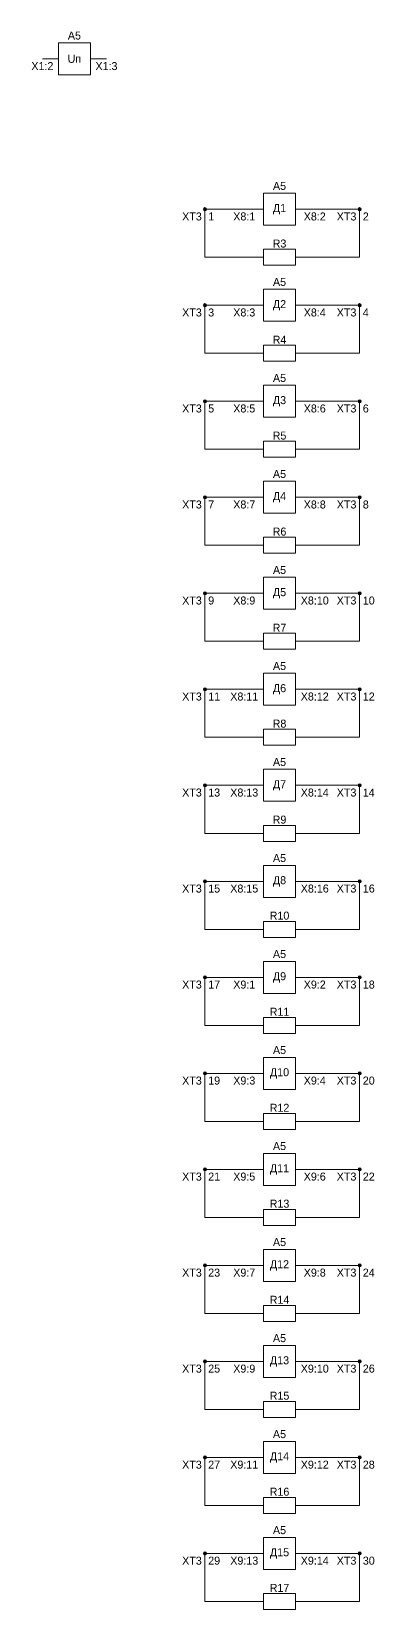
# Model space of a CAD drawing. Header units: millimetres. Extents: x -7 to 1066, y -16 to 1110.
# Drawn here: x 942.6 to 1049.6, y 32.5 to 525.5 of the extents above; entities that cross this region are included whole.
import ezdxf

# ---------------------------------------------------------------- set-up
doc = ezdxf.new("R2010")
doc.units = ezdxf.units.MM

# ---------------------------------------------------------------- blocks, each defined once
blk = doc.blocks.new('A5#X8@1')
at = {"lineweight": 0}
for points in [[(5, 5)], [(5, 5), (15, 5)], [(5, 5), (15, 5), (15, -5)], [(5, 5), (15, 5), (15, -5), (5, -5)], [(5, 5), (15, 5), (15, -5), (5, -5), (5, 5)], [(5, 5), (15, 5), (15, -5), (5, -5), (5, 5)], [(0, 0)], [(0, 0), (5, 0)], [(0, 0), (5, 0)], [(15, 0)], [(15, 0), (20, 0)]]:
    blk.add_lwpolyline(points, dxfattribs=at)
at = {"char_height": 2.5}
for s, insert, attachment_point in [('A5', (10, 6), 8), ('Д1', (10, 0), 5), ('X8:1', (-1, -1), 2), ('X8:2', (21, -1), 2)]:
    blk.add_mtext(s, dxfattribs=dict(at, insert=insert, attachment_point=attachment_point))
blk = doc.blocks.new('A5#X9@1')
at = {"lineweight": 0}
for points in [[(5, 5)], [(5, 5), (15, 5)], [(5, 5), (15, 5), (15, -5)], [(5, 5), (15, 5), (15, -5), (5, -5)], [(5, 5), (15, 5), (15, -5), (5, -5), (5, 5)], [(5, 5), (15, 5), (15, -5), (5, -5), (5, 5)], [(0, 0)], [(0, 0), (5, 0)], [(0, 0), (5, 0)], [(15, 0)], [(15, 0), (20, 0)]]:
    blk.add_lwpolyline(points, dxfattribs=at)
at = {"char_height": 2.5}
for s, insert, attachment_point in [('A5', (10, 6), 8), ('Д9', (10, 0), 5), ('X9:1', (-1, -1), 2), ('X9:2', (21, -1), 2)]:
    blk.add_mtext(s, dxfattribs=dict(at, insert=insert, attachment_point=attachment_point))
blk = doc.blocks.new('A5#X8@3')
at = {"lineweight": 0}
for points in [[(5, 5)], [(5, 5), (15, 5)], [(5, 5), (15, 5), (15, -5)], [(5, 5), (15, 5), (15, -5), (5, -5)], [(5, 5), (15, 5), (15, -5), (5, -5), (5, 5)], [(5, 5), (15, 5), (15, -5), (5, -5), (5, 5)], [(0, 0)], [(0, 0), (5, 0)], [(0, 0), (5, 0)], [(15, 0)], [(15, 0), (20, 0)]]:
    blk.add_lwpolyline(points, dxfattribs=at)
at = {"char_height": 2.5}
for s, insert, attachment_point in [('A5', (10, 6), 8), ('Д2', (10, 0), 5), ('X8:3', (-1, -1), 2), ('X8:4', (21, -1), 2)]:
    blk.add_mtext(s, dxfattribs=dict(at, insert=insert, attachment_point=attachment_point))
blk = doc.blocks.new('A5#X9@3')
at = {"lineweight": 0}
for points in [[(5, 5)], [(5, 5), (15, 5)], [(5, 5), (15, 5), (15, -5)], [(5, 5), (15, 5), (15, -5), (5, -5)], [(5, 5), (15, 5), (15, -5), (5, -5), (5, 5)], [(5, 5), (15, 5), (15, -5), (5, -5), (5, 5)], [(0, 0)], [(0, 0), (5, 0)], [(0, 0), (5, 0)], [(15, 0)], [(15, 0), (20, 0)]]:
    blk.add_lwpolyline(points, dxfattribs=at)
at = {"char_height": 2.5}
for s, insert, attachment_point in [('A5', (10, 6), 8), ('Д10', (10, 0), 5), ('X9:3', (-1, -1), 2), ('X9:4', (21, -1), 2)]:
    blk.add_mtext(s, dxfattribs=dict(at, insert=insert, attachment_point=attachment_point))
blk = doc.blocks.new('A5#X8@5')
at = {"lineweight": 0}
for points in [[(5, 5)], [(5, 5), (15, 5)], [(5, 5), (15, 5), (15, -5)], [(5, 5), (15, 5), (15, -5), (5, -5)], [(5, 5), (15, 5), (15, -5), (5, -5), (5, 5)], [(5, 5), (15, 5), (15, -5), (5, -5), (5, 5)], [(0, 0)], [(0, 0), (5, 0)], [(0, 0), (5, 0)], [(15, 0)], [(15, 0), (20, 0)]]:
    blk.add_lwpolyline(points, dxfattribs=at)
at = {"char_height": 2.5}
for s, insert, attachment_point in [('A5', (10, 6), 8), ('Д3', (10, 0), 5), ('X8:5', (-1, -1), 2), ('X8:6', (21, -1), 2)]:
    blk.add_mtext(s, dxfattribs=dict(at, insert=insert, attachment_point=attachment_point))
blk = doc.blocks.new('A5#X9@5')
at = {"lineweight": 0}
for points in [[(5, 5)], [(5, 5), (15, 5)], [(5, 5), (15, 5), (15, -5)], [(5, 5), (15, 5), (15, -5), (5, -5)], [(5, 5), (15, 5), (15, -5), (5, -5), (5, 5)], [(5, 5), (15, 5), (15, -5), (5, -5), (5, 5)], [(0, 0)], [(0, 0), (5, 0)], [(0, 0), (5, 0)], [(15, 0)], [(15, 0), (20, 0)]]:
    blk.add_lwpolyline(points, dxfattribs=at)
at = {"char_height": 2.5}
for s, insert, attachment_point in [('A5', (10, 6), 8), ('Д11', (10, 0), 5), ('X9:5', (-1, -1), 2), ('X9:6', (21, -1), 2)]:
    blk.add_mtext(s, dxfattribs=dict(at, insert=insert, attachment_point=attachment_point))
blk = doc.blocks.new('A5#X8@7')
at = {"lineweight": 0}
for points in [[(5, 5)], [(5, 5), (15, 5)], [(5, 5), (15, 5), (15, -5)], [(5, 5), (15, 5), (15, -5), (5, -5)], [(5, 5), (15, 5), (15, -5), (5, -5), (5, 5)], [(5, 5), (15, 5), (15, -5), (5, -5), (5, 5)], [(0, 0)], [(0, 0), (5, 0)], [(0, 0), (5, 0)], [(15, 0)], [(15, 0), (20, 0)]]:
    blk.add_lwpolyline(points, dxfattribs=at)
at = {"char_height": 2.5}
for s, insert, attachment_point in [('A5', (10, 6), 8), ('Д4', (10, 0), 5), ('X8:7', (-1, -1), 2), ('X8:8', (21, -1), 2)]:
    blk.add_mtext(s, dxfattribs=dict(at, insert=insert, attachment_point=attachment_point))
blk = doc.blocks.new('A5#X9@7')
at = {"lineweight": 0}
for points in [[(5, 5)], [(5, 5), (15, 5)], [(5, 5), (15, 5), (15, -5)], [(5, 5), (15, 5), (15, -5), (5, -5)], [(5, 5), (15, 5), (15, -5), (5, -5), (5, 5)], [(5, 5), (15, 5), (15, -5), (5, -5), (5, 5)], [(0, 0)], [(0, 0), (5, 0)], [(0, 0), (5, 0)], [(15, 0)], [(15, 0), (20, 0)]]:
    blk.add_lwpolyline(points, dxfattribs=at)
at = {"char_height": 2.5}
for s, insert, attachment_point in [('A5', (10, 6), 8), ('Д12', (10, 0), 5), ('X9:7', (-1, -1), 2), ('X9:8', (21, -1), 2)]:
    blk.add_mtext(s, dxfattribs=dict(at, insert=insert, attachment_point=attachment_point))
blk = doc.blocks.new('A5#X8@9')
at = {"lineweight": 0}
for points in [[(5, 5)], [(5, 5), (15, 5)], [(5, 5), (15, 5), (15, -5)], [(5, 5), (15, 5), (15, -5), (5, -5)], [(5, 5), (15, 5), (15, -5), (5, -5), (5, 5)], [(5, 5), (15, 5), (15, -5), (5, -5), (5, 5)], [(0, 0)], [(0, 0), (5, 0)], [(0, 0), (5, 0)], [(15, 0)], [(15, 0), (20, 0)]]:
    blk.add_lwpolyline(points, dxfattribs=at)
at = {"char_height": 2.5}
for s, insert, attachment_point in [('A5', (10, 6), 8), ('Д5', (10, 0), 5), ('X8:9', (-1, -1), 2), ('X8:10', (21, -1), 2)]:
    blk.add_mtext(s, dxfattribs=dict(at, insert=insert, attachment_point=attachment_point))
blk = doc.blocks.new('A5#X9@9')
at = {"lineweight": 0}
for points in [[(5, 5)], [(5, 5), (15, 5)], [(5, 5), (15, 5), (15, -5)], [(5, 5), (15, 5), (15, -5), (5, -5)], [(5, 5), (15, 5), (15, -5), (5, -5), (5, 5)], [(5, 5), (15, 5), (15, -5), (5, -5), (5, 5)], [(0, 0)], [(0, 0), (5, 0)], [(0, 0), (5, 0)], [(15, 0)], [(15, 0), (20, 0)]]:
    blk.add_lwpolyline(points, dxfattribs=at)
at = {"char_height": 2.5}
for s, insert, attachment_point in [('A5', (10, 6), 8), ('Д13', (10, 0), 5), ('X9:9', (-1, -1), 2), ('X9:10', (21, -1), 2)]:
    blk.add_mtext(s, dxfattribs=dict(at, insert=insert, attachment_point=attachment_point))
blk = doc.blocks.new('A5#X8@11')
at = {"lineweight": 0}
for points in [[(5, 5)], [(5, 5), (15, 5)], [(5, 5), (15, 5), (15, -5)], [(5, 5), (15, 5), (15, -5), (5, -5)], [(5, 5), (15, 5), (15, -5), (5, -5), (5, 5)], [(5, 5), (15, 5), (15, -5), (5, -5), (5, 5)], [(0, 0)], [(0, 0), (5, 0)], [(0, 0), (5, 0)], [(15, 0)], [(15, 0), (20, 0)]]:
    blk.add_lwpolyline(points, dxfattribs=at)
at = {"char_height": 2.5}
for s, insert, attachment_point in [('A5', (10, 6), 8), ('Д6', (10, 0), 5), ('X8:11', (-1, -1), 2), ('X8:12', (21, -1), 2)]:
    blk.add_mtext(s, dxfattribs=dict(at, insert=insert, attachment_point=attachment_point))
blk = doc.blocks.new('A5#X9@11')
at = {"lineweight": 0}
for points in [[(5, 5)], [(5, 5), (15, 5)], [(5, 5), (15, 5), (15, -5)], [(5, 5), (15, 5), (15, -5), (5, -5)], [(5, 5), (15, 5), (15, -5), (5, -5), (5, 5)], [(5, 5), (15, 5), (15, -5), (5, -5), (5, 5)], [(0, 0)], [(0, 0), (5, 0)], [(0, 0), (5, 0)], [(15, 0)], [(15, 0), (20, 0)]]:
    blk.add_lwpolyline(points, dxfattribs=at)
at = {"char_height": 2.5}
for s, insert, attachment_point in [('A5', (10, 6), 8), ('Д14', (10, 0), 5), ('X9:11', (-1, -1), 2), ('X9:12', (21, -1), 2)]:
    blk.add_mtext(s, dxfattribs=dict(at, insert=insert, attachment_point=attachment_point))
blk = doc.blocks.new('A5#X8@13')
at = {"lineweight": 0}
for points in [[(5, 5)], [(5, 5), (15, 5)], [(5, 5), (15, 5), (15, -5)], [(5, 5), (15, 5), (15, -5), (5, -5)], [(5, 5), (15, 5), (15, -5), (5, -5), (5, 5)], [(5, 5), (15, 5), (15, -5), (5, -5), (5, 5)], [(0, 0)], [(0, 0), (5, 0)], [(0, 0), (5, 0)], [(15, 0)], [(15, 0), (20, 0)]]:
    blk.add_lwpolyline(points, dxfattribs=at)
at = {"char_height": 2.5}
for s, insert, attachment_point in [('A5', (10, 6), 8), ('Д7', (10, 0), 5), ('X8:13', (-1, -1), 2), ('X8:14', (21, -1), 2)]:
    blk.add_mtext(s, dxfattribs=dict(at, insert=insert, attachment_point=attachment_point))
blk = doc.blocks.new('A5#X9@13')
at = {"lineweight": 0}
for points in [[(5, 5)], [(5, 5), (15, 5)], [(5, 5), (15, 5), (15, -5)], [(5, 5), (15, 5), (15, -5), (5, -5)], [(5, 5), (15, 5), (15, -5), (5, -5), (5, 5)], [(5, 5), (15, 5), (15, -5), (5, -5), (5, 5)], [(0, 0)], [(0, 0), (5, 0)], [(0, 0), (5, 0)], [(15, 0)], [(15, 0), (20, 0)]]:
    blk.add_lwpolyline(points, dxfattribs=at)
at = {"char_height": 2.5}
for s, insert, attachment_point in [('A5', (10, 6), 8), ('Д15', (10, 0), 5), ('X9:13', (-1, -1), 2), ('X9:14', (21, -1), 2)]:
    blk.add_mtext(s, dxfattribs=dict(at, insert=insert, attachment_point=attachment_point))
blk = doc.blocks.new('A5#X8@15')
at = {"lineweight": 0}
for points in [[(5, 5)], [(5, 5), (15, 5)], [(5, 5), (15, 5), (15, -5)], [(5, 5), (15, 5), (15, -5), (5, -5)], [(5, 5), (15, 5), (15, -5), (5, -5), (5, 5)], [(5, 5), (15, 5), (15, -5), (5, -5), (5, 5)], [(0, 0)], [(0, 0), (5, 0)], [(0, 0), (5, 0)], [(15, 0)], [(15, 0), (20, 0)]]:
    blk.add_lwpolyline(points, dxfattribs=at)
at = {"char_height": 2.5}
for s, insert, attachment_point in [('A5', (10, 6), 8), ('Д8', (10, 0), 5), ('X8:15', (-1, -1), 2), ('X8:16', (21, -1), 2)]:
    blk.add_mtext(s, dxfattribs=dict(at, insert=insert, attachment_point=attachment_point))
blk = doc.blocks.new('A5#X1@2')
at = {"lineweight": 0}
for points in [[(5, 5)], [(5, 5), (15, 5)], [(5, 5), (15, 5), (15, -5)], [(5, 5), (15, 5), (15, -5), (5, -5)], [(5, 5), (15, 5), (15, -5), (5, -5), (5, 5)], [(5, 5), (15, 5), (15, -5), (5, -5), (5, 5)], [(0, 0)], [(0, 0), (5, 0)], [(0, 0), (5, 0)], [(15, 0)], [(15, 0), (20, 0)]]:
    blk.add_lwpolyline(points, dxfattribs=at)
at = {"char_height": 2.5}
for s, insert, attachment_point in [('A5', (10, 6), 8), ('Uп', (10, 0), 5), ('X1:2', (0, -1), 2), ('X1:3', (20, -1), 2)]:
    blk.add_mtext(s, dxfattribs=dict(at, insert=insert, attachment_point=attachment_point))
blk = doc.blocks.new('R3#1')
at = {"lineweight": 0}
for points in [[(0, 0)], [(0, 0), (5, 0)], [(0, 0), (5, 0)], [(5, -2.5), (5, 2.5)], [(5, -2.5), (5, 2.5), (15, 2.5)], [(5, -2.5), (5, 2.5), (15, 2.5), (15, -2.5)], [(5, -2.5), (5, 2.5), (15, 2.5), (15, -2.5), (5, -2.5)], [(5, -2.5), (5, 2.5), (15, 2.5), (15, -2.5), (5, -2.5)], [(15, 0)], [(15, 0), (20, 0)], [(5, -2.5)]]:
    blk.add_lwpolyline(points, dxfattribs=at)
at = {"insert": (10, 3), "char_height": 2.5, "attachment_point": 8}
blk.add_mtext('R3', dxfattribs=at)
blk = doc.blocks.new('R4#1')
at = {"lineweight": 0}
for points in [[(0, 0)], [(0, 0), (5, 0)], [(0, 0), (5, 0)], [(5, -2.5), (5, 2.5)], [(5, -2.5), (5, 2.5), (15, 2.5)], [(5, -2.5), (5, 2.5), (15, 2.5), (15, -2.5)], [(5, -2.5), (5, 2.5), (15, 2.5), (15, -2.5), (5, -2.5)], [(5, -2.5), (5, 2.5), (15, 2.5), (15, -2.5), (5, -2.5)], [(15, 0)], [(15, 0), (20, 0)], [(5, -2.5)]]:
    blk.add_lwpolyline(points, dxfattribs=at)
at = {"insert": (10, 3), "char_height": 2.5, "attachment_point": 8}
blk.add_mtext('R4', dxfattribs=at)
blk = doc.blocks.new('R5#1')
at = {"lineweight": 0}
for points in [[(0, 0)], [(0, 0), (5, 0)], [(0, 0), (5, 0)], [(5, -2.5), (5, 2.5)], [(5, -2.5), (5, 2.5), (15, 2.5)], [(5, -2.5), (5, 2.5), (15, 2.5), (15, -2.5)], [(5, -2.5), (5, 2.5), (15, 2.5), (15, -2.5), (5, -2.5)], [(5, -2.5), (5, 2.5), (15, 2.5), (15, -2.5), (5, -2.5)], [(15, 0)], [(15, 0), (20, 0)], [(5, -2.5)]]:
    blk.add_lwpolyline(points, dxfattribs=at)
at = {"insert": (10, 3), "char_height": 2.5, "attachment_point": 8}
blk.add_mtext('R5', dxfattribs=at)
blk = doc.blocks.new('R6#1')
at = {"lineweight": 0}
for points in [[(0, 0)], [(0, 0), (5, 0)], [(0, 0), (5, 0)], [(5, -2.5), (5, 2.5)], [(5, -2.5), (5, 2.5), (15, 2.5)], [(5, -2.5), (5, 2.5), (15, 2.5), (15, -2.5)], [(5, -2.5), (5, 2.5), (15, 2.5), (15, -2.5), (5, -2.5)], [(5, -2.5), (5, 2.5), (15, 2.5), (15, -2.5), (5, -2.5)], [(15, 0)], [(15, 0), (20, 0)], [(5, -2.5)]]:
    blk.add_lwpolyline(points, dxfattribs=at)
at = {"insert": (10, 3), "char_height": 2.5, "attachment_point": 8}
blk.add_mtext('R6', dxfattribs=at)
blk = doc.blocks.new('R7#1')
at = {"lineweight": 0}
for points in [[(0, 0)], [(0, 0), (5, 0)], [(0, 0), (5, 0)], [(5, -2.5), (5, 2.5)], [(5, -2.5), (5, 2.5), (15, 2.5)], [(5, -2.5), (5, 2.5), (15, 2.5), (15, -2.5)], [(5, -2.5), (5, 2.5), (15, 2.5), (15, -2.5), (5, -2.5)], [(5, -2.5), (5, 2.5), (15, 2.5), (15, -2.5), (5, -2.5)], [(15, 0)], [(15, 0), (20, 0)], [(5, -2.5)]]:
    blk.add_lwpolyline(points, dxfattribs=at)
at = {"insert": (10, 3), "char_height": 2.5, "attachment_point": 8}
blk.add_mtext('R7', dxfattribs=at)
blk = doc.blocks.new('R8#1')
at = {"lineweight": 0}
for points in [[(0, 0)], [(0, 0), (5, 0)], [(0, 0), (5, 0)], [(5, -2.5), (5, 2.5)], [(5, -2.5), (5, 2.5), (15, 2.5)], [(5, -2.5), (5, 2.5), (15, 2.5), (15, -2.5)], [(5, -2.5), (5, 2.5), (15, 2.5), (15, -2.5), (5, -2.5)], [(5, -2.5), (5, 2.5), (15, 2.5), (15, -2.5), (5, -2.5)], [(15, 0)], [(15, 0), (20, 0)], [(5, -2.5)]]:
    blk.add_lwpolyline(points, dxfattribs=at)
at = {"insert": (10, 3), "char_height": 2.5, "attachment_point": 8}
blk.add_mtext('R8', dxfattribs=at)
blk = doc.blocks.new('R9#1')
at = {"lineweight": 0}
for points in [[(0, 0)], [(0, 0), (5, 0)], [(0, 0), (5, 0)], [(5, -2.5), (5, 2.5)], [(5, -2.5), (5, 2.5), (15, 2.5)], [(5, -2.5), (5, 2.5), (15, 2.5), (15, -2.5)], [(5, -2.5), (5, 2.5), (15, 2.5), (15, -2.5), (5, -2.5)], [(5, -2.5), (5, 2.5), (15, 2.5), (15, -2.5), (5, -2.5)], [(15, 0)], [(15, 0), (20, 0)], [(5, -2.5)]]:
    blk.add_lwpolyline(points, dxfattribs=at)
at = {"insert": (10, 3), "char_height": 2.5, "attachment_point": 8}
blk.add_mtext('R9', dxfattribs=at)
blk = doc.blocks.new('R10#1')
at = {"lineweight": 0}
for points in [[(0, 0)], [(0, 0), (5, 0)], [(0, 0), (5, 0)], [(5, -2.5), (5, 2.5)], [(5, -2.5), (5, 2.5), (15, 2.5)], [(5, -2.5), (5, 2.5), (15, 2.5), (15, -2.5)], [(5, -2.5), (5, 2.5), (15, 2.5), (15, -2.5), (5, -2.5)], [(5, -2.5), (5, 2.5), (15, 2.5), (15, -2.5), (5, -2.5)], [(15, 0)], [(15, 0), (20, 0)], [(5, -2.5)]]:
    blk.add_lwpolyline(points, dxfattribs=at)
at = {"insert": (10, 3), "char_height": 2.5, "attachment_point": 8}
blk.add_mtext('R10', dxfattribs=at)
blk = doc.blocks.new('R11#1')
at = {"lineweight": 0}
for points in [[(0, 0)], [(0, 0), (5, 0)], [(0, 0), (5, 0)], [(5, -2.5), (5, 2.5)], [(5, -2.5), (5, 2.5), (15, 2.5)], [(5, -2.5), (5, 2.5), (15, 2.5), (15, -2.5)], [(5, -2.5), (5, 2.5), (15, 2.5), (15, -2.5), (5, -2.5)], [(5, -2.5), (5, 2.5), (15, 2.5), (15, -2.5), (5, -2.5)], [(15, 0)], [(15, 0), (20, 0)], [(5, -2.5)]]:
    blk.add_lwpolyline(points, dxfattribs=at)
at = {"insert": (10, 3), "char_height": 2.5, "attachment_point": 8}
blk.add_mtext('R11', dxfattribs=at)
blk = doc.blocks.new('R12#1')
at = {"lineweight": 0}
for points in [[(0, 0)], [(0, 0), (5, 0)], [(0, 0), (5, 0)], [(5, -2.5), (5, 2.5)], [(5, -2.5), (5, 2.5), (15, 2.5)], [(5, -2.5), (5, 2.5), (15, 2.5), (15, -2.5)], [(5, -2.5), (5, 2.5), (15, 2.5), (15, -2.5), (5, -2.5)], [(5, -2.5), (5, 2.5), (15, 2.5), (15, -2.5), (5, -2.5)], [(15, 0)], [(15, 0), (20, 0)], [(5, -2.5)]]:
    blk.add_lwpolyline(points, dxfattribs=at)
at = {"insert": (10, 3), "char_height": 2.5, "attachment_point": 8}
blk.add_mtext('R12', dxfattribs=at)
blk = doc.blocks.new('R13#1')
at = {"lineweight": 0}
for points in [[(0, 0)], [(0, 0), (5, 0)], [(0, 0), (5, 0)], [(5, -2.5), (5, 2.5)], [(5, -2.5), (5, 2.5), (15, 2.5)], [(5, -2.5), (5, 2.5), (15, 2.5), (15, -2.5)], [(5, -2.5), (5, 2.5), (15, 2.5), (15, -2.5), (5, -2.5)], [(5, -2.5), (5, 2.5), (15, 2.5), (15, -2.5), (5, -2.5)], [(15, 0)], [(15, 0), (20, 0)], [(5, -2.5)]]:
    blk.add_lwpolyline(points, dxfattribs=at)
at = {"insert": (10, 3), "char_height": 2.5, "attachment_point": 8}
blk.add_mtext('R13', dxfattribs=at)
blk = doc.blocks.new('R14#1')
at = {"lineweight": 0}
for points in [[(0, 0)], [(0, 0), (5, 0)], [(0, 0), (5, 0)], [(5, -2.5), (5, 2.5)], [(5, -2.5), (5, 2.5), (15, 2.5)], [(5, -2.5), (5, 2.5), (15, 2.5), (15, -2.5)], [(5, -2.5), (5, 2.5), (15, 2.5), (15, -2.5), (5, -2.5)], [(5, -2.5), (5, 2.5), (15, 2.5), (15, -2.5), (5, -2.5)], [(15, 0)], [(15, 0), (20, 0)], [(5, -2.5)]]:
    blk.add_lwpolyline(points, dxfattribs=at)
at = {"insert": (10, 3), "char_height": 2.5, "attachment_point": 8}
blk.add_mtext('R14', dxfattribs=at)
blk = doc.blocks.new('R15#1')
at = {"lineweight": 0}
for points in [[(0, 0)], [(0, 0), (5, 0)], [(0, 0), (5, 0)], [(5, -2.5), (5, 2.5)], [(5, -2.5), (5, 2.5), (15, 2.5)], [(5, -2.5), (5, 2.5), (15, 2.5), (15, -2.5)], [(5, -2.5), (5, 2.5), (15, 2.5), (15, -2.5), (5, -2.5)], [(5, -2.5), (5, 2.5), (15, 2.5), (15, -2.5), (5, -2.5)], [(15, 0)], [(15, 0), (20, 0)], [(5, -2.5)]]:
    blk.add_lwpolyline(points, dxfattribs=at)
at = {"insert": (10, 3), "char_height": 2.5, "attachment_point": 8}
blk.add_mtext('R15', dxfattribs=at)
blk = doc.blocks.new('R16#1')
at = {"lineweight": 0}
for points in [[(0, 0)], [(0, 0), (5, 0)], [(0, 0), (5, 0)], [(5, -2.5), (5, 2.5)], [(5, -2.5), (5, 2.5), (15, 2.5)], [(5, -2.5), (5, 2.5), (15, 2.5), (15, -2.5)], [(5, -2.5), (5, 2.5), (15, 2.5), (15, -2.5), (5, -2.5)], [(5, -2.5), (5, 2.5), (15, 2.5), (15, -2.5), (5, -2.5)], [(15, 0)], [(15, 0), (20, 0)], [(5, -2.5)]]:
    blk.add_lwpolyline(points, dxfattribs=at)
at = {"insert": (10, 3), "char_height": 2.5, "attachment_point": 8}
blk.add_mtext('R16', dxfattribs=at)
blk = doc.blocks.new('R17#1')
at = {"lineweight": 0}
for points in [[(0, 0)], [(0, 0), (5, 0)], [(0, 0), (5, 0)], [(5, -2.5), (5, 2.5)], [(5, -2.5), (5, 2.5), (15, 2.5)], [(5, -2.5), (5, 2.5), (15, 2.5), (15, -2.5)], [(5, -2.5), (5, 2.5), (15, 2.5), (15, -2.5), (5, -2.5)], [(5, -2.5), (5, 2.5), (15, 2.5), (15, -2.5), (5, -2.5)], [(15, 0)], [(15, 0), (20, 0)], [(5, -2.5)]]:
    blk.add_lwpolyline(points, dxfattribs=at)
at = {"insert": (10, 3), "char_height": 2.5, "attachment_point": 8}
blk.add_mtext('R17', dxfattribs=at)
blk = doc.blocks.new('XT3#1')
at = {"lineweight": 0}
for radius in [0.5, 0.3, 0.1]:
    blk.add_circle((0, 0), radius, dxfattribs=at)
at = {"char_height": 2.5}
for s, insert, attachment_point in [('XT3', (-1, -1), 3), ('1', (1, -1), 1)]:
    blk.add_mtext(s, dxfattribs=dict(at, insert=insert, attachment_point=attachment_point))
blk = doc.blocks.new('XT3#2')
at = {"lineweight": 0}
for radius in [0.5, 0.3, 0.1]:
    blk.add_circle((0, 0), radius, dxfattribs=at)
at = {"char_height": 2.5}
for s, insert, attachment_point in [('XT3', (-1, -1), 3), ('2', (1, -1), 1)]:
    blk.add_mtext(s, dxfattribs=dict(at, insert=insert, attachment_point=attachment_point))
blk = doc.blocks.new('XT3#3')
at = {"lineweight": 0}
for radius in [0.5, 0.3, 0.1]:
    blk.add_circle((0, 0), radius, dxfattribs=at)
at = {"char_height": 2.5}
for s, insert, attachment_point in [('XT3', (-1, -1), 3), ('3', (1, -1), 1)]:
    blk.add_mtext(s, dxfattribs=dict(at, insert=insert, attachment_point=attachment_point))
blk = doc.blocks.new('XT3#4')
at = {"lineweight": 0}
for radius in [0.5, 0.3, 0.1]:
    blk.add_circle((0, 0), radius, dxfattribs=at)
at = {"char_height": 2.5}
for s, insert, attachment_point in [('XT3', (-1, -1), 3), ('4', (1, -1), 1)]:
    blk.add_mtext(s, dxfattribs=dict(at, insert=insert, attachment_point=attachment_point))
blk = doc.blocks.new('XT3#5')
at = {"lineweight": 0}
for radius in [0.5, 0.3, 0.1]:
    blk.add_circle((0, 0), radius, dxfattribs=at)
at = {"char_height": 2.5}
for s, insert, attachment_point in [('XT3', (-1, -1), 3), ('5', (1, -1), 1)]:
    blk.add_mtext(s, dxfattribs=dict(at, insert=insert, attachment_point=attachment_point))
blk = doc.blocks.new('XT3#6')
at = {"lineweight": 0}
for radius in [0.5, 0.3, 0.1]:
    blk.add_circle((0, 0), radius, dxfattribs=at)
at = {"char_height": 2.5}
for s, insert, attachment_point in [('XT3', (-1, -1), 3), ('6', (1, -1), 1)]:
    blk.add_mtext(s, dxfattribs=dict(at, insert=insert, attachment_point=attachment_point))
blk = doc.blocks.new('XT3#7')
at = {"lineweight": 0}
for radius in [0.5, 0.3, 0.1]:
    blk.add_circle((0, 0), radius, dxfattribs=at)
at = {"char_height": 2.5}
for s, insert, attachment_point in [('XT3', (-1, -1), 3), ('7', (1, -1), 1)]:
    blk.add_mtext(s, dxfattribs=dict(at, insert=insert, attachment_point=attachment_point))
blk = doc.blocks.new('XT3#8')
at = {"lineweight": 0}
for radius in [0.5, 0.3, 0.1]:
    blk.add_circle((0, 0), radius, dxfattribs=at)
at = {"char_height": 2.5}
for s, insert, attachment_point in [('XT3', (-1, -1), 3), ('8', (1, -1), 1)]:
    blk.add_mtext(s, dxfattribs=dict(at, insert=insert, attachment_point=attachment_point))
blk = doc.blocks.new('XT3#9')
at = {"lineweight": 0}
for radius in [0.5, 0.3, 0.1]:
    blk.add_circle((0, 0), radius, dxfattribs=at)
at = {"char_height": 2.5}
for s, insert, attachment_point in [('XT3', (-1, -1), 3), ('9', (1, -1), 1)]:
    blk.add_mtext(s, dxfattribs=dict(at, insert=insert, attachment_point=attachment_point))
blk = doc.blocks.new('XT3#10')
at = {"lineweight": 0}
for radius in [0.5, 0.3, 0.1]:
    blk.add_circle((0, 0), radius, dxfattribs=at)
at = {"char_height": 2.5}
for s, insert, attachment_point in [('XT3', (-1, -1), 3), ('10', (1, -1), 1)]:
    blk.add_mtext(s, dxfattribs=dict(at, insert=insert, attachment_point=attachment_point))
blk = doc.blocks.new('XT3#11')
at = {"lineweight": 0}
for radius in [0.5, 0.3, 0.1]:
    blk.add_circle((0, 0), radius, dxfattribs=at)
at = {"char_height": 2.5}
for s, insert, attachment_point in [('XT3', (-1, -1), 3), ('11', (1, -1), 1)]:
    blk.add_mtext(s, dxfattribs=dict(at, insert=insert, attachment_point=attachment_point))
blk = doc.blocks.new('XT3#12')
at = {"lineweight": 0}
for radius in [0.5, 0.3, 0.1]:
    blk.add_circle((0, 0), radius, dxfattribs=at)
at = {"char_height": 2.5}
for s, insert, attachment_point in [('XT3', (-1, -1), 3), ('12', (1, -1), 1)]:
    blk.add_mtext(s, dxfattribs=dict(at, insert=insert, attachment_point=attachment_point))
blk = doc.blocks.new('XT3#13')
at = {"lineweight": 0}
for radius in [0.5, 0.3, 0.1]:
    blk.add_circle((0, 0), radius, dxfattribs=at)
at = {"char_height": 2.5}
for s, insert, attachment_point in [('XT3', (-1, -1), 3), ('13', (1, -1), 1)]:
    blk.add_mtext(s, dxfattribs=dict(at, insert=insert, attachment_point=attachment_point))
blk = doc.blocks.new('XT3#14')
at = {"lineweight": 0}
for radius in [0.5, 0.3, 0.1]:
    blk.add_circle((0, 0), radius, dxfattribs=at)
at = {"char_height": 2.5}
for s, insert, attachment_point in [('XT3', (-1, -1), 3), ('14', (1, -1), 1)]:
    blk.add_mtext(s, dxfattribs=dict(at, insert=insert, attachment_point=attachment_point))
blk = doc.blocks.new('XT3#15')
at = {"lineweight": 0}
for radius in [0.5, 0.3, 0.1]:
    blk.add_circle((0, 0), radius, dxfattribs=at)
at = {"char_height": 2.5}
for s, insert, attachment_point in [('XT3', (-1, -1), 3), ('15', (1, -1), 1)]:
    blk.add_mtext(s, dxfattribs=dict(at, insert=insert, attachment_point=attachment_point))
blk = doc.blocks.new('XT3#16')
at = {"lineweight": 0}
for radius in [0.5, 0.3, 0.1]:
    blk.add_circle((0, 0), radius, dxfattribs=at)
at = {"char_height": 2.5}
for s, insert, attachment_point in [('XT3', (-1, -1), 3), ('16', (1, -1), 1)]:
    blk.add_mtext(s, dxfattribs=dict(at, insert=insert, attachment_point=attachment_point))
blk = doc.blocks.new('XT3#17')
at = {"lineweight": 0}
for radius in [0.5, 0.3, 0.1]:
    blk.add_circle((0, 0), radius, dxfattribs=at)
at = {"char_height": 2.5}
for s, insert, attachment_point in [('XT3', (-1, -1), 3), ('17', (1, -1), 1)]:
    blk.add_mtext(s, dxfattribs=dict(at, insert=insert, attachment_point=attachment_point))
blk = doc.blocks.new('XT3#18')
at = {"lineweight": 0}
for radius in [0.5, 0.3, 0.1]:
    blk.add_circle((0, 0), radius, dxfattribs=at)
at = {"char_height": 2.5}
for s, insert, attachment_point in [('XT3', (-1, -1), 3), ('18', (1, -1), 1)]:
    blk.add_mtext(s, dxfattribs=dict(at, insert=insert, attachment_point=attachment_point))
blk = doc.blocks.new('XT3#19')
at = {"lineweight": 0}
for radius in [0.5, 0.3, 0.1]:
    blk.add_circle((0, 0), radius, dxfattribs=at)
at = {"char_height": 2.5}
for s, insert, attachment_point in [('XT3', (-1, -1), 3), ('19', (1, -1), 1)]:
    blk.add_mtext(s, dxfattribs=dict(at, insert=insert, attachment_point=attachment_point))
blk = doc.blocks.new('XT3#20')
at = {"lineweight": 0}
for radius in [0.5, 0.3, 0.1]:
    blk.add_circle((0, 0), radius, dxfattribs=at)
at = {"char_height": 2.5}
for s, insert, attachment_point in [('XT3', (-1, -1), 3), ('20', (1, -1), 1)]:
    blk.add_mtext(s, dxfattribs=dict(at, insert=insert, attachment_point=attachment_point))
blk = doc.blocks.new('XT3#21')
at = {"lineweight": 0}
for radius in [0.5, 0.3, 0.1]:
    blk.add_circle((0, 0), radius, dxfattribs=at)
at = {"char_height": 2.5}
for s, insert, attachment_point in [('XT3', (-1, -1), 3), ('21', (1, -1), 1)]:
    blk.add_mtext(s, dxfattribs=dict(at, insert=insert, attachment_point=attachment_point))
blk = doc.blocks.new('XT3#22')
at = {"lineweight": 0}
for radius in [0.5, 0.3, 0.1]:
    blk.add_circle((0, 0), radius, dxfattribs=at)
at = {"char_height": 2.5}
for s, insert, attachment_point in [('XT3', (-1, -1), 3), ('22', (1, -1), 1)]:
    blk.add_mtext(s, dxfattribs=dict(at, insert=insert, attachment_point=attachment_point))
blk = doc.blocks.new('XT3#23')
at = {"lineweight": 0}
for radius in [0.5, 0.3, 0.1]:
    blk.add_circle((0, 0), radius, dxfattribs=at)
at = {"char_height": 2.5}
for s, insert, attachment_point in [('XT3', (-1, -1), 3), ('23', (1, -1), 1)]:
    blk.add_mtext(s, dxfattribs=dict(at, insert=insert, attachment_point=attachment_point))
blk = doc.blocks.new('XT3#24')
at = {"lineweight": 0}
for radius in [0.5, 0.3, 0.1]:
    blk.add_circle((0, 0), radius, dxfattribs=at)
at = {"char_height": 2.5}
for s, insert, attachment_point in [('XT3', (-1, -1), 3), ('24', (1, -1), 1)]:
    blk.add_mtext(s, dxfattribs=dict(at, insert=insert, attachment_point=attachment_point))
blk = doc.blocks.new('XT3#25')
at = {"lineweight": 0}
for radius in [0.5, 0.3, 0.1]:
    blk.add_circle((0, 0), radius, dxfattribs=at)
at = {"char_height": 2.5}
for s, insert, attachment_point in [('XT3', (-1, -1), 3), ('25', (1, -1), 1)]:
    blk.add_mtext(s, dxfattribs=dict(at, insert=insert, attachment_point=attachment_point))
blk = doc.blocks.new('XT3#26')
at = {"lineweight": 0}
for radius in [0.5, 0.3, 0.1]:
    blk.add_circle((0, 0), radius, dxfattribs=at)
at = {"char_height": 2.5}
for s, insert, attachment_point in [('XT3', (-1, -1), 3), ('26', (1, -1), 1)]:
    blk.add_mtext(s, dxfattribs=dict(at, insert=insert, attachment_point=attachment_point))
blk = doc.blocks.new('XT3#27')
at = {"lineweight": 0}
for radius in [0.5, 0.3, 0.1]:
    blk.add_circle((0, 0), radius, dxfattribs=at)
at = {"char_height": 2.5}
for s, insert, attachment_point in [('XT3', (-1, -1), 3), ('27', (1, -1), 1)]:
    blk.add_mtext(s, dxfattribs=dict(at, insert=insert, attachment_point=attachment_point))
blk = doc.blocks.new('XT3#28')
at = {"lineweight": 0}
for radius in [0.5, 0.3, 0.1]:
    blk.add_circle((0, 0), radius, dxfattribs=at)
at = {"char_height": 2.5}
for s, insert, attachment_point in [('XT3', (-1, -1), 3), ('28', (1, -1), 1)]:
    blk.add_mtext(s, dxfattribs=dict(at, insert=insert, attachment_point=attachment_point))
blk = doc.blocks.new('XT3#29')
at = {"lineweight": 0}
for radius in [0.5, 0.3, 0.1]:
    blk.add_circle((0, 0), radius, dxfattribs=at)
at = {"char_height": 2.5}
for s, insert, attachment_point in [('XT3', (-1, -1), 3), ('29', (1, -1), 1)]:
    blk.add_mtext(s, dxfattribs=dict(at, insert=insert, attachment_point=attachment_point))
blk = doc.blocks.new('XT3#30')
at = {"lineweight": 0}
for radius in [0.5, 0.3, 0.1]:
    blk.add_circle((0, 0), radius, dxfattribs=at)
at = {"char_height": 2.5}
for s, insert, attachment_point in [('XT3', (-1, -1), 3), ('30', (1, -1), 1)]:
    blk.add_mtext(s, dxfattribs=dict(at, insert=insert, attachment_point=attachment_point))

msp = doc.modelspace()

# ---------------------------------------------------------------- linework, layer by layer
at = {"linetype": 'continuous', "lineweight": 0}
for points in [[(1010, 470), (1005, 470), (1005, 470), (1005, 470), (996.745169, 470), (996.745169, 470), (996.745169, 470), (996.745169, 470)], [(1010, 455), (1005, 455), (1005, 455), (996.745169, 455), (996.745169, 455), (996.745169, 470), (996.745169, 470), (996.745169, 470)], [(1030, 470), (1035, 470), (1035, 470), (1035, 470), (1045, 470), (1045, 470), (1045, 470), (1045, 470)], [(1030, 455), (1035, 455), (1035, 455), (1045, 455), (1045, 455), (1045, 470), (1045, 470), (1045, 470)], [(1010, 440), (1005, 440), (1005, 440), (1005, 440), (996.745169, 440), (996.745169, 440), (996.745169, 440), (996.745169, 440)], [(1010, 425), (1005, 425), (1005, 425), (996.745169, 425), (996.745169, 425), (996.745169, 440), (996.745169, 440), (996.745169, 440)], [(1030, 440), (1035, 440), (1035, 440), (1035, 440), (1045, 440), (1045, 440), (1045, 440), (1045, 440)], [(1030, 425), (1035, 425), (1035, 425), (1045, 425), (1045, 425), (1045, 440), (1045, 440), (1045, 440)], [(1010, 410), (1005, 410), (1005, 410), (1005, 410), (996.745169, 410), (996.745169, 410), (996.745169, 410), (996.745169, 410)], [(1010, 395), (1005, 395), (1005, 395), (996.745169, 395), (996.745169, 395), (996.745169, 410), (996.745169, 410), (996.745169, 410)], [(1030, 410), (1035, 410), (1035, 410), (1035, 410), (1045, 410), (1045, 410), (1045, 410), (1045, 410)], [(1030, 395), (1035, 395), (1035, 395), (1045, 395), (1045, 395), (1045, 410), (1045, 410), (1045, 410)], [(1010, 380), (1005, 380), (1005, 380), (1005, 380), (996.745169, 380), (996.745169, 380), (996.745169, 380), (996.745169, 380)], [(1010, 365), (1005, 365), (1005, 365), (996.745169, 365), (996.745169, 365), (996.745169, 380), (996.745169, 380), (996.745169, 380)], [(1030, 380), (1035, 380), (1035, 380), (1035, 380), (1045, 380), (1045, 380), (1045, 380), (1045, 380)], [(1030, 365), (1035, 365), (1035, 365), (1045, 365), (1045, 365), (1045, 380), (1045, 380), (1045, 380)], [(1010, 350), (1005, 350), (1005, 350), (1005, 350), (996.745169, 350), (996.745169, 350), (996.745169, 350), (996.745169, 350)], [(1010, 335), (1005, 335), (1005, 335), (996.745169, 335), (996.745169, 335), (996.745169, 350), (996.745169, 350), (996.745169, 350)], [(1030, 350), (1035, 350), (1035, 350), (1035, 350), (1045, 350), (1045, 350), (1045, 350), (1045, 350)], [(1030, 335), (1035, 335), (1035, 335), (1045, 335), (1045, 335), (1045, 350), (1045, 350), (1045, 350)], [(1010, 320), (1005, 320), (1005, 320), (1005, 320), (996.745169, 320), (996.745169, 320), (996.745169, 320), (996.745169, 320)], [(1010, 305), (1005, 305), (1005, 305), (996.745169, 305), (996.745169, 305), (996.745169, 320), (996.745169, 320), (996.745169, 320)], [(1030, 320), (1035, 320), (1035, 320), (1035, 320), (1045, 320), (1045, 320), (1045, 320), (1045, 320)], [(1030, 305), (1035, 305), (1035, 305), (1045, 305), (1045, 305), (1045, 320), (1045, 320), (1045, 320)], [(1010, 290), (1005, 290), (1005, 290), (1005, 290), (996.745169, 290), (996.745169, 290), (996.745169, 290), (996.745169, 290)], [(1010, 275), (1005, 275), (1005, 275), (996.745169, 275), (996.745169, 275), (996.745169, 290), (996.745169, 290), (996.745169, 290)], [(1030, 290), (1035, 290), (1035, 290), (1035, 290), (1045, 290), (1045, 290), (1045, 290), (1045, 290)], [(1030, 275), (1035, 275), (1035, 275), (1045, 275), (1045, 275), (1045, 290), (1045, 290), (1045, 290)], [(1010, 260), (1005, 260), (1005, 260), (1005, 260), (996.745169, 260), (996.745169, 260), (996.745169, 260), (996.745169, 260)], [(1010, 245), (1005, 245), (1005, 245), (996.745169, 245), (996.745169, 245), (996.745169, 260), (996.745169, 260), (996.745169, 260)], [(1030, 260), (1035, 260), (1035, 260), (1035, 260), (1045, 260), (1045, 260), (1045, 260), (1045, 260)], [(1030, 245), (1035, 245), (1035, 245), (1045, 245), (1045, 245), (1045, 260), (1045, 260), (1045, 260)], [(1010, 230), (1005, 230), (1005, 230), (1005, 230), (996.745169, 230), (996.745169, 230), (996.745169, 230), (996.745169, 230)], [(1010, 215), (1005, 215), (1005, 215), (996.745169, 215), (996.745169, 215), (996.745169, 230), (996.745169, 230), (996.745169, 230)], [(1030, 230), (1035, 230), (1035, 230), (1035, 230), (1045, 230), (1045, 230), (1045, 230), (1045, 230)], [(1030, 215), (1035, 215), (1035, 215), (1045, 215), (1045, 215), (1045, 230), (1045, 230), (1045, 230)], [(1010, 200), (1005, 200), (1005, 200), (1005, 200), (996.745169, 200), (996.745169, 200), (996.745169, 200), (996.745169, 200)], [(1010, 185), (1005, 185), (1005, 185), (996.745169, 185), (996.745169, 185), (996.745169, 200), (996.745169, 200), (996.745169, 200)], [(1030, 200), (1035, 200), (1035, 200), (1035, 200), (1045, 200), (1045, 200), (1045, 200), (1045, 200)], [(1030, 185), (1035, 185), (1035, 185), (1045, 185), (1045, 185), (1045, 200), (1045, 200), (1045, 200)], [(1010, 170), (1005, 170), (1005, 170), (1005, 170), (996.745169, 170), (996.745169, 170), (996.745169, 170), (996.745169, 170)], [(1010, 155), (1005, 155), (1005, 155), (996.745169, 155), (996.745169, 155), (996.745169, 170), (996.745169, 170), (996.745169, 170)], [(1030, 170), (1035, 170), (1035, 170), (1035, 170), (1045, 170), (1045, 170), (1045, 170), (1045, 170)], [(1030, 155), (1035, 155), (1035, 155), (1045, 155), (1045, 155), (1045, 170), (1045, 170), (1045, 170)], [(1010, 140), (1005, 140), (1005, 140), (1005, 140), (996.745169, 140), (996.745169, 140), (996.745169, 140), (996.745169, 140)], [(1010, 125), (1005, 125), (1005, 125), (996.745169, 125), (996.745169, 125), (996.745169, 140), (996.745169, 140), (996.745169, 140)], [(1030, 140), (1035, 140), (1035, 140), (1035, 140), (1045, 140), (1045, 140), (1045, 140), (1045, 140)], [(1030, 125), (1035, 125), (1035, 125), (1045, 125), (1045, 125), (1045, 140), (1045, 140), (1045, 140)], [(1010, 110), (1005, 110), (1005, 110), (1005, 110), (996.745169, 110), (996.745169, 110), (996.745169, 110), (996.745169, 110)], [(1010, 95), (1005, 95), (1005, 95), (996.745169, 95), (996.745169, 95), (996.745169, 110), (996.745169, 110), (996.745169, 110)], [(1030, 110), (1035, 110), (1035, 110), (1035, 110), (1045, 110), (1045, 110), (1045, 110), (1045, 110)], [(1030, 95), (1035, 95), (1035, 95), (1045, 95), (1045, 95), (1045, 110), (1045, 110), (1045, 110)], [(1010, 80), (1005, 80), (1005, 80), (1005, 80), (996.745169, 80), (996.745169, 80), (996.745169, 80), (996.745169, 80)], [(1010, 65), (1005, 65), (1005, 65), (996.745169, 65), (996.745169, 65), (996.745169, 80), (996.745169, 80), (996.745169, 80)], [(1030, 80), (1035, 80), (1035, 80), (1035, 80), (1045, 80), (1045, 80), (1045, 80), (1045, 80)], [(1030, 65), (1035, 65), (1035, 65), (1045, 65), (1045, 65), (1045, 80), (1045, 80), (1045, 80)], [(1010, 50), (1005, 50), (1005, 50), (1005, 50), (996.745169, 50), (996.745169, 50), (996.745169, 50), (996.745169, 50)], [(1010, 35), (1005, 35), (1005, 35), (996.745169, 35), (996.745169, 35), (996.745169, 50), (996.745169, 50), (996.745169, 50)], [(1030, 50), (1035, 50), (1035, 50), (1035, 50), (1045, 50), (1045, 50), (1045, 50), (1045, 50)], [(1030, 35), (1035, 35), (1035, 35), (1045, 35), (1045, 35), (1045, 50), (1045, 50), (1045, 50)]]:
    msp.add_lwpolyline(points, dxfattribs=at)

# ---------------------------------------------------------------- block references
for name, p in [('A5#X1@2', (945.989741, 516.984937)), ('A5#X8@1', (1010, 470)), ('XT3#1', (996.745169, 470)), ('XT3#2', (1045, 470)), ('R3#1', (1010, 455)), ('A5#X8@3', (1010, 440)), ('XT3#3', (996.745169, 440)), ('XT3#4', (1045, 440)), ('R4#1', (1010, 425)), ('A5#X8@5', (1010, 410)), ('XT3#5', (996.745169, 410)), ('XT3#6', (1045, 410)), ('R5#1', (1010, 395)), ('A5#X8@7', (1010, 380)), ('XT3#7', (996.745169, 380)), ('XT3#8', (1045, 380)), ('R6#1', (1010, 365)), ('A5#X8@9', (1010, 350)), ('XT3#9', (996.745169, 350)), ('XT3#10', (1045, 350)), ('R7#1', (1010, 335)), ('A5#X8@11', (1010, 320)), ('XT3#11', (996.745169, 320)), ('XT3#12', (1045, 320)), ('R8#1', (1010, 305)), ('A5#X8@13', (1010, 290)), ('XT3#13', (996.745169, 290)), ('XT3#14', (1045, 290)), ('R9#1', (1010, 275)), ('A5#X8@15', (1010, 260)), ('XT3#15', (996.745169, 260)), ('XT3#16', (1045, 260)), ('R10#1', (1010, 245)), ('A5#X9@1', (1010, 230)), ('XT3#17', (996.745169, 230)), ('XT3#18', (1045, 230)), ('R11#1', (1010, 215)), ('A5#X9@3', (1010, 200)), ('XT3#19', (996.745169, 200)), ('XT3#20', (1045, 200)), ('R12#1', (1010, 185)), ('A5#X9@5', (1010, 170)), ('XT3#21', (996.745169, 170)), ('XT3#22', (1045, 170)), ('R13#1', (1010, 155)), ('A5#X9@7', (1010, 140)), ('XT3#23', (996.745169, 140)), ('XT3#24', (1045, 140)), ('R14#1', (1010, 125)), ('A5#X9@9', (1010, 110)), ('XT3#25', (996.745169, 110)), ('XT3#26', (1045, 110)), ('R15#1', (1010, 95)), ('A5#X9@11', (1010, 80)), ('XT3#27', (996.745169, 80)), ('XT3#28', (1045, 80)), ('R16#1', (1010, 65)), ('A5#X9@13', (1010, 50)), ('XT3#29', (996.745169, 50)), ('XT3#30', (1045, 50)), ('R17#1', (1010, 35))]:
    msp.add_blockref(name, p)

doc.saveas('drawing.dxf')
